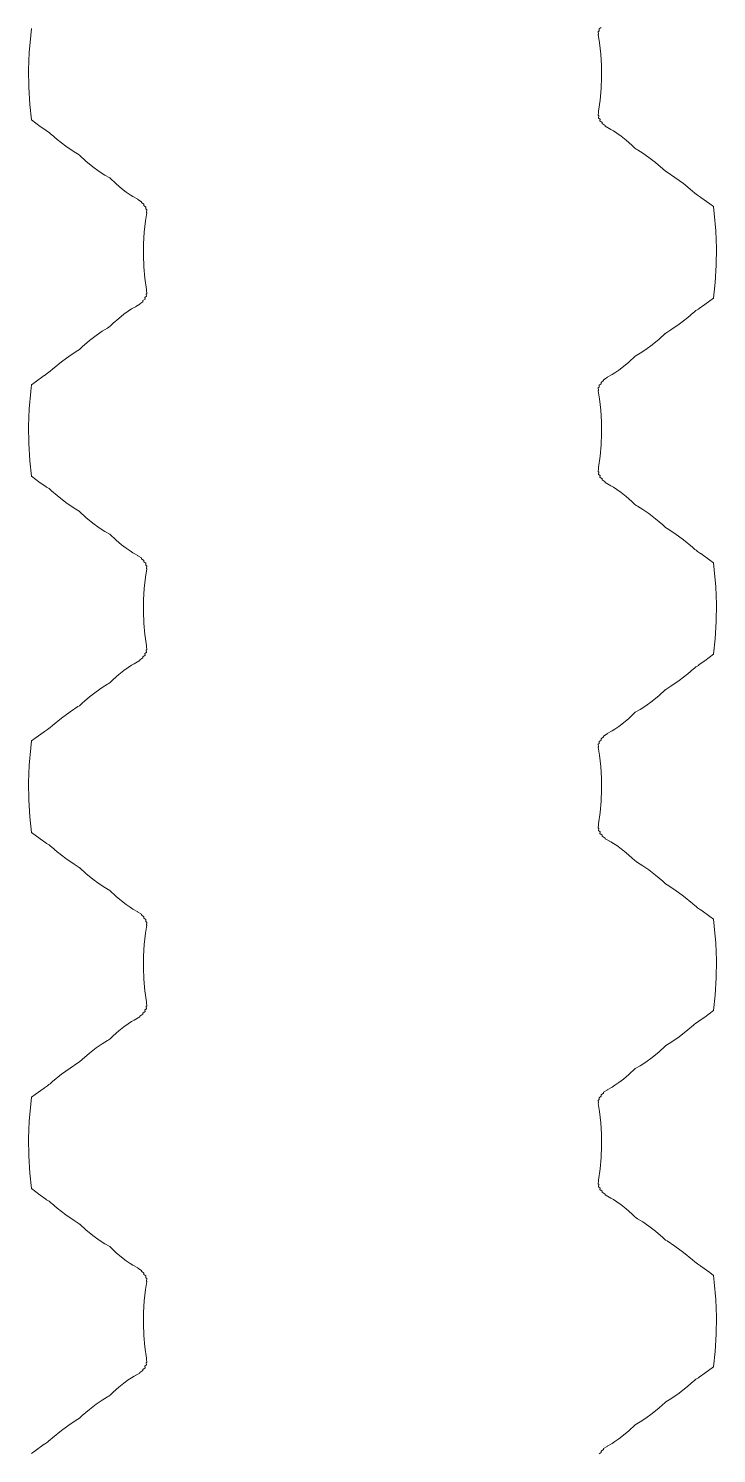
# Model space of a CAD drawing. Header units: millimetres. Extents: x -1 to 1, y -50 to 52.
# Drawn here: x -0.965 to 0.965, y -15.872 to -11.872 of the extents above; entities that cross this region are included whole.
import ezdxf

# ---------------------------------------------------------------- set-up
doc = ezdxf.new("R2010")
doc.units = ezdxf.units.MM
doc.layers.add('rack1', color=7, linetype='CONTINUOUS', lineweight=0)
doc.layers.add('rack2', color=7, linetype='CONTINUOUS', lineweight=0)

msp = doc.modelspace()

# ---------------------------------------------------------------- linework, layer by layer
at = {"layer": 'rack1'}
for p, q in [((-0.959, -11.8912), (-0.9563, -11.8718)), ((-0.9633, -11.9394), (-0.959, -11.8912)), ((-0.9651, -11.988), (-0.9633, -11.9394)), ((-0.9645, -12.0366), (-0.9651, -11.988)), ((-0.9614, -12.0851), (-0.9645, -12.0366)), ((-0.9565, -12.1284), (-0.9614, -12.0851)), ((-0.9321, -12.1467), (-0.9565, -12.1284)), ((-0.9161, -12.1575), (-0.9321, -12.1467)), ((-0.9142, -12.1595), (-0.9161, -12.1575)), ((-0.9075, -12.1635), (-0.9142, -12.1595)), ((-0.9028, -12.168), (-0.9075, -12.1635)), ((-0.9007, -12.1692), (-0.9028, -12.168)), ((-0.8846, -12.183), (-0.9007, -12.1692)), ((-0.8601, -12.2021), (-0.8846, -12.183)), ((-0.8372, -12.218), (-0.8601, -12.2021)), ((-0.8233, -12.2268), (-0.8372, -12.218)), ((-0.8222, -12.2279), (-0.8233, -12.2268)), ((-0.8214, -12.2283), (-0.8222, -12.2279)), ((-0.804, -12.244), (-0.8214, -12.2283)), ((-0.7843, -12.2599), (-0.804, -12.244)), ((-0.7664, -12.273), (-0.7843, -12.2599)), ((-0.7507, -12.2833), (-0.7664, -12.273)), ((-0.7373, -12.2912), (-0.7507, -12.2833)), ((-0.7192, -12.3082), (-0.7373, -12.2912)), ((-0.7042, -12.3208), (-0.7192, -12.3082)), ((-0.6912, -12.3308), (-0.7042, -12.3208)), ((-0.6803, -12.3383), (-0.6912, -12.3308)), ((-0.672, -12.3434), (-0.6803, -12.3383)), ((-0.6584, -12.3509), (-0.672, -12.3434)), ((-0.6583, -12.3519), (-0.6584, -12.3509)), ((-0.6485, -12.3579), (-0.6583, -12.3519)), ((-0.6485, -12.3602), (-0.6485, -12.3579)), ((-0.6411, -12.3653), (-0.6485, -12.3602)), ((-0.6411, -12.3691), (-0.6411, -12.3653)), ((-0.636, -12.373), (-0.6411, -12.3691)), ((-0.6368, -12.4117), (-0.6331, -12.3889)), ((-0.6363, -12.3784), (-0.636, -12.373)), ((-0.6333, -12.3809), (-0.6363, -12.3784)), ((-0.6341, -12.3879), (-0.6333, -12.3809)), ((-0.6331, -12.3889), (-0.6341, -12.3879)), ((-0.6404, -12.4435), (-0.6368, -12.4117)), ((-0.6429, -12.5083), (-0.6425, -12.4758)), ((-0.6425, -12.4758), (-0.6404, -12.4435)), ((-0.6416, -12.5407), (-0.6429, -12.5083)), ((-0.6388, -12.5727), (-0.6416, -12.5407)), ((-0.6344, -12.6041), (-0.6388, -12.5727)), ((-0.6531, -12.6443), (-0.6445, -12.6387)), ((-0.6445, -12.6357), (-0.6382, -12.6312)), ((-0.6445, -12.6387), (-0.6445, -12.6357)), ((-0.6384, -12.6266), (-0.6344, -12.6233)), ((-0.6382, -12.6312), (-0.6384, -12.6266)), ((-0.6349, -12.6171), (-0.6329, -12.6153)), ((-0.6344, -12.6233), (-0.6349, -12.6171)), ((-0.6338, -12.6074), (-0.6344, -12.6041)), ((-0.634, -12.6075), (-0.6338, -12.6074)), ((-0.6329, -12.6153), (-0.634, -12.6075)), ((-0.7115, -12.6854), (-0.6975, -12.6741)), ((-0.6975, -12.6741), (-0.6854, -12.6654)), ((-0.6854, -12.6654), (-0.6758, -12.6591)), ((-0.6758, -12.6591), (-0.6688, -12.6551)), ((-0.6688, -12.6551), (-0.6642, -12.6527)), ((-0.6642, -12.6527), (-0.6641, -12.6523)), ((-0.6641, -12.6523), (-0.6532, -12.646)), ((-0.6532, -12.646), (-0.6531, -12.6443)), ((-0.7583, -12.7218), (-0.7437, -12.7127)), ((-0.7437, -12.7127), (-0.7396, -12.7105)), ((-0.7396, -12.7105), (-0.7386, -12.7095)), ((-0.7386, -12.7095), (-0.7356, -12.7077)), ((-0.7356, -12.7077), (-0.7272, -12.6994)), ((-0.7272, -12.6994), (-0.7115, -12.6854)), ((-0.8144, -12.7654), (-0.794, -12.748)), ((-0.794, -12.748), (-0.7751, -12.7335)), ((-0.7751, -12.7335), (-0.7583, -12.7218)), ((-0.8721, -12.8073), (-0.8484, -12.7898)), ((-0.8484, -12.7898), (-0.8266, -12.7753)), ((-0.8266, -12.7753), (-0.8221, -12.7727)), ((-0.8221, -12.7727), (-0.8144, -12.7654)), ((-0.9205, -12.8454), (-0.9116, -12.8397)), ((-0.9116, -12.8397), (-0.9083, -12.8364)), ((-0.9083, -12.8364), (-0.9039, -12.8339)), ((-0.9039, -12.8339), (-0.8974, -12.828)), ((-0.8974, -12.828), (-0.8721, -12.8073)), ((-0.959, -12.8912), (-0.9563, -12.8718)), ((-0.9563, -12.8718), (-0.9466, -12.8642)), ((-0.9466, -12.8642), (-0.921, -12.8459)), ((-0.921, -12.8459), (-0.9205, -12.8454)), ((-0.9633, -12.9394), (-0.959, -12.8912)), ((-0.9651, -12.988), (-0.9633, -12.9394)), ((-0.9645, -13.0366), (-0.9651, -12.988)), ((-0.9614, -13.0851), (-0.9645, -13.0366)), ((-0.9565, -13.1284), (-0.9614, -13.0851)), ((-0.9321, -13.1467), (-0.9565, -13.1284)), ((-0.9161, -13.1575), (-0.9321, -13.1467)), ((-0.9142, -13.1595), (-0.9161, -13.1575)), ((-0.9075, -13.1635), (-0.9142, -13.1595)), ((-0.9028, -13.168), (-0.9075, -13.1635)), ((-0.9007, -13.1692), (-0.9028, -13.168)), ((-0.8846, -13.183), (-0.9007, -13.1692)), ((-0.8601, -13.2021), (-0.8846, -13.183)), ((-0.8372, -13.218), (-0.8601, -13.2021)), ((-0.8233, -13.2268), (-0.8372, -13.218)), ((-0.8222, -13.2279), (-0.8233, -13.2268)), ((-0.8214, -13.2283), (-0.8222, -13.2279)), ((-0.804, -13.244), (-0.8214, -13.2283)), ((-0.7843, -13.2599), (-0.804, -13.244)), ((-0.7664, -13.273), (-0.7843, -13.2599)), ((-0.7507, -13.2833), (-0.7664, -13.273)), ((-0.7373, -13.2912), (-0.7507, -13.2833)), ((-0.7192, -13.3082), (-0.7373, -13.2912)), ((-0.7042, -13.3208), (-0.7192, -13.3082)), ((-0.6912, -13.3308), (-0.7042, -13.3208)), ((-0.6803, -13.3383), (-0.6912, -13.3308)), ((-0.672, -13.3434), (-0.6803, -13.3383)), ((-0.6584, -13.3509), (-0.672, -13.3434)), ((-0.6583, -13.3519), (-0.6584, -13.3509)), ((-0.6485, -13.3579), (-0.6583, -13.3519)), ((-0.6485, -13.3602), (-0.6485, -13.3579)), ((-0.6411, -13.3653), (-0.6485, -13.3602)), ((-0.6411, -13.3691), (-0.6411, -13.3653)), ((-0.636, -13.373), (-0.6411, -13.3691)), ((-0.6368, -13.4117), (-0.6331, -13.3889)), ((-0.6363, -13.3784), (-0.636, -13.373)), ((-0.6333, -13.3809), (-0.6363, -13.3784)), ((-0.6341, -13.3879), (-0.6333, -13.3809)), ((-0.6331, -13.3889), (-0.6341, -13.3879)), ((-0.6404, -13.4435), (-0.6368, -13.4117)), ((-0.6429, -13.5083), (-0.6425, -13.4758)), ((-0.6425, -13.4758), (-0.6404, -13.4435)), ((-0.6416, -13.5407), (-0.6429, -13.5083)), ((-0.6388, -13.5727), (-0.6416, -13.5407)), ((-0.6344, -13.6041), (-0.6388, -13.5727)), ((-0.6531, -13.6443), (-0.6445, -13.6387)), ((-0.6445, -13.6357), (-0.6382, -13.6312)), ((-0.6445, -13.6387), (-0.6445, -13.6357)), ((-0.6384, -13.6266), (-0.6344, -13.6233)), ((-0.6382, -13.6312), (-0.6384, -13.6266)), ((-0.6349, -13.6171), (-0.6329, -13.6153)), ((-0.6344, -13.6233), (-0.6349, -13.6171)), ((-0.6338, -13.6074), (-0.6344, -13.6041)), ((-0.634, -13.6075), (-0.6338, -13.6074)), ((-0.6329, -13.6153), (-0.634, -13.6075)), ((-0.7115, -13.6854), (-0.6975, -13.6741)), ((-0.6975, -13.6741), (-0.6854, -13.6654)), ((-0.6854, -13.6654), (-0.6758, -13.6591)), ((-0.6758, -13.6591), (-0.6688, -13.6551)), ((-0.6688, -13.6551), (-0.6642, -13.6527)), ((-0.6642, -13.6527), (-0.6641, -13.6523)), ((-0.6641, -13.6523), (-0.6532, -13.646)), ((-0.6532, -13.646), (-0.6531, -13.6443)), ((-0.7583, -13.7218), (-0.7437, -13.7127)), ((-0.7437, -13.7127), (-0.7396, -13.7105)), ((-0.7396, -13.7105), (-0.7386, -13.7095)), ((-0.7386, -13.7095), (-0.7356, -13.7077)), ((-0.7356, -13.7077), (-0.7272, -13.6994)), ((-0.7272, -13.6994), (-0.7115, -13.6854)), ((-0.8144, -13.7654), (-0.794, -13.748)), ((-0.794, -13.748), (-0.7751, -13.7335)), ((-0.7751, -13.7335), (-0.7583, -13.7218)), ((-0.8721, -13.8073), (-0.8484, -13.7898)), ((-0.8484, -13.7898), (-0.8266, -13.7753)), ((-0.8266, -13.7753), (-0.8221, -13.7727)), ((-0.8221, -13.7727), (-0.8144, -13.7654)), ((-0.9205, -13.8454), (-0.9116, -13.8397)), ((-0.9116, -13.8397), (-0.9083, -13.8364)), ((-0.9083, -13.8364), (-0.9039, -13.8339)), ((-0.9039, -13.8339), (-0.8974, -13.828)), ((-0.8974, -13.828), (-0.8721, -13.8073)), ((-0.959, -13.8912), (-0.9563, -13.8718)), ((-0.9563, -13.8718), (-0.9466, -13.8642)), ((-0.9466, -13.8642), (-0.921, -13.8459)), ((-0.921, -13.8459), (-0.9205, -13.8454)), ((-0.9633, -13.9394), (-0.959, -13.8912)), ((-0.9651, -13.988), (-0.9633, -13.9394)), ((-0.9645, -14.0366), (-0.9651, -13.988)), ((-0.9614, -14.0851), (-0.9645, -14.0366)), ((-0.9565, -14.1284), (-0.9614, -14.0851)), ((-0.9321, -14.1467), (-0.9565, -14.1284)), ((-0.9161, -14.1575), (-0.9321, -14.1467)), ((-0.9142, -14.1595), (-0.9161, -14.1575)), ((-0.9075, -14.1635), (-0.9142, -14.1595)), ((-0.9028, -14.168), (-0.9075, -14.1635)), ((-0.9007, -14.1692), (-0.9028, -14.168)), ((-0.8846, -14.183), (-0.9007, -14.1692)), ((-0.8601, -14.2021), (-0.8846, -14.183)), ((-0.8372, -14.218), (-0.8601, -14.2021)), ((-0.8233, -14.2268), (-0.8372, -14.218)), ((-0.8222, -14.2279), (-0.8233, -14.2268)), ((-0.8214, -14.2283), (-0.8222, -14.2279)), ((-0.804, -14.244), (-0.8214, -14.2283)), ((-0.7843, -14.2599), (-0.804, -14.244)), ((-0.7664, -14.273), (-0.7843, -14.2599)), ((-0.7507, -14.2833), (-0.7664, -14.273)), ((-0.7373, -14.2912), (-0.7507, -14.2833)), ((-0.7192, -14.3082), (-0.7373, -14.2912)), ((-0.7042, -14.3208), (-0.7192, -14.3082)), ((-0.6912, -14.3308), (-0.7042, -14.3208)), ((-0.6803, -14.3383), (-0.6912, -14.3308)), ((-0.672, -14.3434), (-0.6803, -14.3383)), ((-0.6584, -14.3509), (-0.672, -14.3434)), ((-0.6583, -14.3519), (-0.6584, -14.3509)), ((-0.6485, -14.3579), (-0.6583, -14.3519)), ((-0.6485, -14.3602), (-0.6485, -14.3579)), ((-0.6411, -14.3653), (-0.6485, -14.3602)), ((-0.6411, -14.3691), (-0.6411, -14.3653)), ((-0.636, -14.373), (-0.6411, -14.3691)), ((-0.6368, -14.4117), (-0.6331, -14.3889)), ((-0.6363, -14.3784), (-0.636, -14.373)), ((-0.6333, -14.3809), (-0.6363, -14.3784)), ((-0.6341, -14.3879), (-0.6333, -14.3809)), ((-0.6331, -14.3889), (-0.6341, -14.3879)), ((-0.6404, -14.4435), (-0.6368, -14.4117)), ((-0.6429, -14.5083), (-0.6425, -14.4758)), ((-0.6425, -14.4758), (-0.6404, -14.4435)), ((-0.6416, -14.5407), (-0.6429, -14.5083)), ((-0.6388, -14.5727), (-0.6416, -14.5407)), ((-0.6344, -14.6041), (-0.6388, -14.5727)), ((-0.6531, -14.6443), (-0.6445, -14.6387)), ((-0.6445, -14.6357), (-0.6382, -14.6312)), ((-0.6445, -14.6387), (-0.6445, -14.6357)), ((-0.6384, -14.6266), (-0.6344, -14.6233)), ((-0.6382, -14.6312), (-0.6384, -14.6266)), ((-0.6349, -14.6171), (-0.6329, -14.6153)), ((-0.6344, -14.6233), (-0.6349, -14.6171)), ((-0.6338, -14.6074), (-0.6344, -14.6041)), ((-0.634, -14.6075), (-0.6338, -14.6074)), ((-0.6329, -14.6153), (-0.634, -14.6075)), ((-0.7115, -14.6854), (-0.6975, -14.6741)), ((-0.6975, -14.6741), (-0.6854, -14.6654)), ((-0.6854, -14.6654), (-0.6758, -14.6591)), ((-0.6758, -14.6591), (-0.6688, -14.6551)), ((-0.6688, -14.6551), (-0.6642, -14.6527)), ((-0.6642, -14.6527), (-0.6641, -14.6523)), ((-0.6641, -14.6523), (-0.6532, -14.646)), ((-0.6532, -14.646), (-0.6531, -14.6443)), ((-0.7583, -14.7218), (-0.7437, -14.7127)), ((-0.7437, -14.7127), (-0.7396, -14.7105)), ((-0.7396, -14.7105), (-0.7386, -14.7095)), ((-0.7386, -14.7095), (-0.7356, -14.7077)), ((-0.7356, -14.7077), (-0.7272, -14.6994)), ((-0.7272, -14.6994), (-0.7115, -14.6854)), ((-0.8144, -14.7654), (-0.794, -14.748)), ((-0.794, -14.748), (-0.7751, -14.7335)), ((-0.7751, -14.7335), (-0.7583, -14.7218)), ((-0.8721, -14.8073), (-0.8484, -14.7898)), ((-0.8484, -14.7898), (-0.8266, -14.7753)), ((-0.8266, -14.7753), (-0.8221, -14.7727)), ((-0.8221, -14.7727), (-0.8144, -14.7654)), ((-0.9205, -14.8454), (-0.9116, -14.8397)), ((-0.9116, -14.8397), (-0.9083, -14.8364)), ((-0.9083, -14.8364), (-0.9039, -14.8339)), ((-0.9039, -14.8339), (-0.8974, -14.828)), ((-0.8974, -14.828), (-0.8721, -14.8073)), ((-0.959, -14.8912), (-0.9563, -14.8718)), ((-0.9563, -14.8718), (-0.9466, -14.8642)), ((-0.9466, -14.8642), (-0.921, -14.8459)), ((-0.921, -14.8459), (-0.9205, -14.8454)), ((-0.9633, -14.9394), (-0.959, -14.8912)), ((-0.9651, -14.988), (-0.9633, -14.9394)), ((-0.9645, -15.0366), (-0.9651, -14.988)), ((-0.9614, -15.0851), (-0.9645, -15.0366)), ((-0.9565, -15.1284), (-0.9614, -15.0851)), ((-0.9321, -15.1467), (-0.9565, -15.1284)), ((-0.9161, -15.1575), (-0.9321, -15.1467)), ((-0.9142, -15.1595), (-0.9161, -15.1575)), ((-0.9075, -15.1635), (-0.9142, -15.1595)), ((-0.9028, -15.168), (-0.9075, -15.1635)), ((-0.9007, -15.1692), (-0.9028, -15.168)), ((-0.8846, -15.183), (-0.9007, -15.1692)), ((-0.8601, -15.2021), (-0.8846, -15.183)), ((-0.8372, -15.218), (-0.8601, -15.2021)), ((-0.8233, -15.2268), (-0.8372, -15.218)), ((-0.8222, -15.2279), (-0.8233, -15.2268)), ((-0.8214, -15.2283), (-0.8222, -15.2279)), ((-0.804, -15.244), (-0.8214, -15.2283)), ((-0.7843, -15.2599), (-0.804, -15.244)), ((-0.7664, -15.273), (-0.7843, -15.2599)), ((-0.7507, -15.2833), (-0.7664, -15.273)), ((-0.7373, -15.2912), (-0.7507, -15.2833)), ((-0.7192, -15.3082), (-0.7373, -15.2912)), ((-0.7042, -15.3208), (-0.7192, -15.3082)), ((-0.6912, -15.3308), (-0.7042, -15.3208)), ((-0.6803, -15.3383), (-0.6912, -15.3308)), ((-0.672, -15.3434), (-0.6803, -15.3383)), ((-0.6584, -15.3509), (-0.672, -15.3434)), ((-0.6583, -15.3519), (-0.6584, -15.3509)), ((-0.6485, -15.3579), (-0.6583, -15.3519)), ((-0.6485, -15.3602), (-0.6485, -15.3579)), ((-0.6411, -15.3653), (-0.6485, -15.3602)), ((-0.6411, -15.3691), (-0.6411, -15.3653)), ((-0.636, -15.373), (-0.6411, -15.3691)), ((-0.6368, -15.4117), (-0.6331, -15.3889)), ((-0.6363, -15.3784), (-0.636, -15.373)), ((-0.6333, -15.3809), (-0.6363, -15.3784)), ((-0.6341, -15.3879), (-0.6333, -15.3809)), ((-0.6331, -15.3889), (-0.6341, -15.3879)), ((-0.6404, -15.4435), (-0.6368, -15.4117)), ((-0.6429, -15.5083), (-0.6425, -15.4758)), ((-0.6425, -15.4758), (-0.6404, -15.4435)), ((-0.6416, -15.5407), (-0.6429, -15.5083)), ((-0.6388, -15.5727), (-0.6416, -15.5407)), ((-0.6344, -15.6041), (-0.6388, -15.5727)), ((-0.6531, -15.6443), (-0.6445, -15.6387)), ((-0.6445, -15.6357), (-0.6382, -15.6312)), ((-0.6445, -15.6387), (-0.6445, -15.6357)), ((-0.6384, -15.6266), (-0.6344, -15.6233)), ((-0.6382, -15.6312), (-0.6384, -15.6266)), ((-0.6349, -15.6171), (-0.6329, -15.6153)), ((-0.6344, -15.6233), (-0.6349, -15.6171)), ((-0.6338, -15.6074), (-0.6344, -15.6041)), ((-0.634, -15.6075), (-0.6338, -15.6074)), ((-0.6329, -15.6153), (-0.634, -15.6075)), ((-0.7115, -15.6854), (-0.6975, -15.6741)), ((-0.6975, -15.6741), (-0.6854, -15.6654)), ((-0.6854, -15.6654), (-0.6758, -15.6591)), ((-0.6758, -15.6591), (-0.6688, -15.6551)), ((-0.6688, -15.6551), (-0.6642, -15.6527)), ((-0.6642, -15.6527), (-0.6641, -15.6523)), ((-0.6641, -15.6523), (-0.6532, -15.646)), ((-0.6532, -15.646), (-0.6531, -15.6443)), ((-0.7583, -15.7218), (-0.7437, -15.7127)), ((-0.7437, -15.7127), (-0.7396, -15.7105)), ((-0.7396, -15.7105), (-0.7386, -15.7095)), ((-0.7386, -15.7095), (-0.7356, -15.7077)), ((-0.7356, -15.7077), (-0.7272, -15.6994)), ((-0.7272, -15.6994), (-0.7115, -15.6854)), ((-0.8144, -15.7654), (-0.794, -15.748)), ((-0.794, -15.748), (-0.7751, -15.7335)), ((-0.7751, -15.7335), (-0.7583, -15.7218)), ((-0.8721, -15.8073), (-0.8484, -15.7898)), ((-0.8484, -15.7898), (-0.8266, -15.7753)), ((-0.8266, -15.7753), (-0.8221, -15.7727)), ((-0.8221, -15.7727), (-0.8144, -15.7654)), ((-0.9205, -15.8454), (-0.9116, -15.8397)), ((-0.9116, -15.8397), (-0.9083, -15.8364)), ((-0.9083, -15.8364), (-0.9039, -15.8339)), ((-0.9039, -15.8339), (-0.8974, -15.828)), ((-0.8974, -15.828), (-0.8721, -15.8073)), ((-0.9563, -15.8718), (-0.9466, -15.8642)), ((-0.9466, -15.8642), (-0.921, -15.8459)), ((-0.921, -15.8459), (-0.9205, -15.8454))]:
    msp.add_line(p, q, dxfattribs=at)
at = {"layer": 'rack2'}
for p, q in [((0.6333, -11.8809), (0.6363, -11.8784)), ((0.636, -11.873), (0.6411, -11.8691)), ((0.6363, -11.8784), (0.636, -11.873)), ((0.6331, -11.8889), (0.6341, -11.8879)), ((0.6368, -11.9117), (0.6331, -11.8889)), ((0.6341, -11.8879), (0.6333, -11.8809)), ((0.6404, -11.9435), (0.6368, -11.9117)), ((0.6425, -11.9758), (0.6404, -11.9435)), ((0.6429, -12.0083), (0.6425, -11.9758)), ((0.6416, -12.0407), (0.6429, -12.0083)), ((0.6344, -12.1041), (0.6388, -12.0727)), ((0.6388, -12.0727), (0.6416, -12.0407)), ((0.6329, -12.1153), (0.634, -12.1075)), ((0.6349, -12.1171), (0.6329, -12.1153)), ((0.6338, -12.1074), (0.6344, -12.1041)), ((0.634, -12.1075), (0.6338, -12.1074)), ((0.6344, -12.1233), (0.6349, -12.1171)), ((0.6384, -12.1266), (0.6344, -12.1233)), ((0.6382, -12.1312), (0.6384, -12.1266)), ((0.6445, -12.1357), (0.6382, -12.1312)), ((0.6445, -12.1387), (0.6445, -12.1357)), ((0.6531, -12.1443), (0.6445, -12.1387)), ((0.6532, -12.146), (0.6531, -12.1443)), ((0.6641, -12.1523), (0.6532, -12.146)), ((0.6642, -12.1527), (0.6641, -12.1523)), ((0.6688, -12.1551), (0.6642, -12.1527)), ((0.6758, -12.1591), (0.6688, -12.1551)), ((0.6854, -12.1654), (0.6758, -12.1591)), ((0.6975, -12.1741), (0.6854, -12.1654)), ((0.7115, -12.1854), (0.6975, -12.1741)), ((0.7272, -12.1994), (0.7115, -12.1854)), ((0.7356, -12.2077), (0.7272, -12.1994)), ((0.7386, -12.2095), (0.7356, -12.2077)), ((0.7396, -12.2105), (0.7386, -12.2095)), ((0.7437, -12.2127), (0.7396, -12.2105)), ((0.7583, -12.2218), (0.7437, -12.2127)), ((0.7751, -12.2335), (0.7583, -12.2218)), ((0.794, -12.248), (0.7751, -12.2335)), ((0.8144, -12.2654), (0.794, -12.248)), ((0.8221, -12.2727), (0.8144, -12.2654)), ((0.8266, -12.2753), (0.8221, -12.2727)), ((0.8484, -12.2898), (0.8266, -12.2753)), ((0.8721, -12.3073), (0.8484, -12.2898)), ((0.8974, -12.328), (0.8721, -12.3073)), ((0.9039, -12.3339), (0.8974, -12.328)), ((0.9083, -12.3364), (0.9039, -12.3339)), ((0.9116, -12.3397), (0.9083, -12.3364)), ((0.9205, -12.3454), (0.9116, -12.3397)), ((0.921, -12.3459), (0.9205, -12.3454)), ((0.9466, -12.3642), (0.921, -12.3459)), ((0.9563, -12.3718), (0.9466, -12.3642)), ((0.959, -12.3912), (0.9563, -12.3718)), ((0.9633, -12.4394), (0.959, -12.3912)), ((0.9651, -12.488), (0.9633, -12.4394)), ((0.9645, -12.5366), (0.9651, -12.488)), ((0.9614, -12.5851), (0.9645, -12.5366)), ((0.9565, -12.6284), (0.9614, -12.5851)), ((0.9321, -12.6467), (0.9565, -12.6284)), ((0.8846, -12.683), (0.9007, -12.6692)), ((0.9007, -12.6692), (0.9028, -12.668)), ((0.9028, -12.668), (0.9075, -12.6635)), ((0.9075, -12.6635), (0.9142, -12.6595)), ((0.9142, -12.6595), (0.9161, -12.6575)), ((0.9161, -12.6575), (0.9321, -12.6467)), ((0.8233, -12.7268), (0.8372, -12.718)), ((0.8372, -12.718), (0.8601, -12.7021)), ((0.8601, -12.7021), (0.8846, -12.683)), ((0.7664, -12.773), (0.7843, -12.7599)), ((0.7843, -12.7599), (0.804, -12.744)), ((0.804, -12.744), (0.8214, -12.7283)), ((0.8214, -12.7283), (0.8222, -12.7279)), ((0.8222, -12.7279), (0.8233, -12.7268)), ((0.7192, -12.8082), (0.7373, -12.7912)), ((0.7373, -12.7912), (0.7507, -12.7833)), ((0.7507, -12.7833), (0.7664, -12.773)), ((0.672, -12.8434), (0.6803, -12.8383)), ((0.6803, -12.8383), (0.6912, -12.8308)), ((0.6912, -12.8308), (0.7042, -12.8208)), ((0.7042, -12.8208), (0.7192, -12.8082)), ((0.6333, -12.8809), (0.6363, -12.8784)), ((0.636, -12.873), (0.6411, -12.8691)), ((0.6363, -12.8784), (0.636, -12.873)), ((0.6411, -12.8653), (0.6485, -12.8602)), ((0.6411, -12.8691), (0.6411, -12.8653)), ((0.6485, -12.8579), (0.6583, -12.8519)), ((0.6485, -12.8602), (0.6485, -12.8579)), ((0.6583, -12.8519), (0.6584, -12.8509)), ((0.6584, -12.8509), (0.672, -12.8434)), ((0.6331, -12.8889), (0.6341, -12.8879)), ((0.6368, -12.9117), (0.6331, -12.8889)), ((0.6341, -12.8879), (0.6333, -12.8809)), ((0.6404, -12.9435), (0.6368, -12.9117)), ((0.6425, -12.9758), (0.6404, -12.9435)), ((0.6429, -13.0083), (0.6425, -12.9758)), ((0.6416, -13.0407), (0.6429, -13.0083)), ((0.6344, -13.1041), (0.6388, -13.0727)), ((0.6388, -13.0727), (0.6416, -13.0407)), ((0.6329, -13.1153), (0.634, -13.1075)), ((0.6349, -13.1171), (0.6329, -13.1153)), ((0.6338, -13.1074), (0.6344, -13.1041)), ((0.634, -13.1075), (0.6338, -13.1074)), ((0.6344, -13.1233), (0.6349, -13.1171)), ((0.6384, -13.1266), (0.6344, -13.1233)), ((0.6382, -13.1312), (0.6384, -13.1266)), ((0.6445, -13.1357), (0.6382, -13.1312)), ((0.6445, -13.1387), (0.6445, -13.1357)), ((0.6531, -13.1443), (0.6445, -13.1387)), ((0.6532, -13.146), (0.6531, -13.1443)), ((0.6641, -13.1523), (0.6532, -13.146)), ((0.6642, -13.1527), (0.6641, -13.1523)), ((0.6688, -13.1551), (0.6642, -13.1527)), ((0.6758, -13.1591), (0.6688, -13.1551)), ((0.6854, -13.1654), (0.6758, -13.1591)), ((0.6975, -13.1741), (0.6854, -13.1654)), ((0.7115, -13.1854), (0.6975, -13.1741)), ((0.7272, -13.1994), (0.7115, -13.1854)), ((0.7356, -13.2077), (0.7272, -13.1994)), ((0.7386, -13.2095), (0.7356, -13.2077)), ((0.7396, -13.2105), (0.7386, -13.2095)), ((0.7437, -13.2127), (0.7396, -13.2105)), ((0.7583, -13.2218), (0.7437, -13.2127)), ((0.7751, -13.2335), (0.7583, -13.2218)), ((0.794, -13.248), (0.7751, -13.2335)), ((0.8144, -13.2654), (0.794, -13.248)), ((0.8221, -13.2727), (0.8144, -13.2654)), ((0.8266, -13.2753), (0.8221, -13.2727)), ((0.8484, -13.2898), (0.8266, -13.2753)), ((0.8721, -13.3073), (0.8484, -13.2898)), ((0.8974, -13.328), (0.8721, -13.3073)), ((0.9039, -13.3339), (0.8974, -13.328)), ((0.9083, -13.3364), (0.9039, -13.3339)), ((0.9116, -13.3397), (0.9083, -13.3364)), ((0.9205, -13.3454), (0.9116, -13.3397)), ((0.921, -13.3459), (0.9205, -13.3454)), ((0.9466, -13.3642), (0.921, -13.3459)), ((0.9563, -13.3718), (0.9466, -13.3642)), ((0.959, -13.3912), (0.9563, -13.3718)), ((0.9633, -13.4394), (0.959, -13.3912)), ((0.9651, -13.488), (0.9633, -13.4394)), ((0.9645, -13.5366), (0.9651, -13.488)), ((0.9614, -13.5851), (0.9645, -13.5366)), ((0.9565, -13.6284), (0.9614, -13.5851)), ((0.9321, -13.6467), (0.9565, -13.6284)), ((0.8846, -13.683), (0.9007, -13.6692)), ((0.9007, -13.6692), (0.9028, -13.668)), ((0.9028, -13.668), (0.9075, -13.6635)), ((0.9075, -13.6635), (0.9142, -13.6595)), ((0.9142, -13.6595), (0.9161, -13.6575)), ((0.9161, -13.6575), (0.9321, -13.6467)), ((0.8233, -13.7268), (0.8372, -13.718)), ((0.8372, -13.718), (0.8601, -13.7021)), ((0.8601, -13.7021), (0.8846, -13.683)), ((0.7664, -13.773), (0.7843, -13.7599)), ((0.7843, -13.7599), (0.804, -13.744)), ((0.804, -13.744), (0.8214, -13.7283)), ((0.8214, -13.7283), (0.8222, -13.7279)), ((0.8222, -13.7279), (0.8233, -13.7268)), ((0.7192, -13.8082), (0.7373, -13.7912)), ((0.7373, -13.7912), (0.7507, -13.7833)), ((0.7507, -13.7833), (0.7664, -13.773)), ((0.672, -13.8434), (0.6803, -13.8383)), ((0.6803, -13.8383), (0.6912, -13.8308)), ((0.6912, -13.8308), (0.7042, -13.8208)), ((0.7042, -13.8208), (0.7192, -13.8082)), ((0.6333, -13.8809), (0.6363, -13.8784)), ((0.636, -13.873), (0.6411, -13.8691)), ((0.6363, -13.8784), (0.636, -13.873)), ((0.6411, -13.8653), (0.6485, -13.8602)), ((0.6411, -13.8691), (0.6411, -13.8653)), ((0.6485, -13.8579), (0.6583, -13.8519)), ((0.6485, -13.8602), (0.6485, -13.8579)), ((0.6583, -13.8519), (0.6584, -13.8509)), ((0.6584, -13.8509), (0.672, -13.8434)), ((0.6331, -13.8889), (0.6341, -13.8879)), ((0.6368, -13.9117), (0.6331, -13.8889)), ((0.6341, -13.8879), (0.6333, -13.8809)), ((0.6404, -13.9435), (0.6368, -13.9117)), ((0.6425, -13.9758), (0.6404, -13.9435)), ((0.6429, -14.0083), (0.6425, -13.9758)), ((0.6416, -14.0407), (0.6429, -14.0083)), ((0.6344, -14.1041), (0.6388, -14.0727)), ((0.6388, -14.0727), (0.6416, -14.0407)), ((0.6329, -14.1153), (0.634, -14.1075)), ((0.6349, -14.1171), (0.6329, -14.1153)), ((0.6338, -14.1074), (0.6344, -14.1041)), ((0.634, -14.1075), (0.6338, -14.1074)), ((0.6344, -14.1233), (0.6349, -14.1171)), ((0.6384, -14.1266), (0.6344, -14.1233)), ((0.6382, -14.1312), (0.6384, -14.1266)), ((0.6445, -14.1357), (0.6382, -14.1312)), ((0.6445, -14.1387), (0.6445, -14.1357)), ((0.6531, -14.1443), (0.6445, -14.1387)), ((0.6532, -14.146), (0.6531, -14.1443)), ((0.6641, -14.1523), (0.6532, -14.146)), ((0.6642, -14.1527), (0.6641, -14.1523)), ((0.6688, -14.1551), (0.6642, -14.1527)), ((0.6758, -14.1591), (0.6688, -14.1551)), ((0.6854, -14.1654), (0.6758, -14.1591)), ((0.6975, -14.1741), (0.6854, -14.1654)), ((0.7115, -14.1854), (0.6975, -14.1741)), ((0.7272, -14.1994), (0.7115, -14.1854)), ((0.7356, -14.2077), (0.7272, -14.1994)), ((0.7386, -14.2095), (0.7356, -14.2077)), ((0.7396, -14.2105), (0.7386, -14.2095)), ((0.7437, -14.2127), (0.7396, -14.2105)), ((0.7583, -14.2218), (0.7437, -14.2127)), ((0.7751, -14.2335), (0.7583, -14.2218)), ((0.794, -14.248), (0.7751, -14.2335)), ((0.8144, -14.2654), (0.794, -14.248)), ((0.8221, -14.2727), (0.8144, -14.2654)), ((0.8266, -14.2753), (0.8221, -14.2727)), ((0.8484, -14.2898), (0.8266, -14.2753)), ((0.8721, -14.3073), (0.8484, -14.2898)), ((0.8974, -14.328), (0.8721, -14.3073)), ((0.9039, -14.3339), (0.8974, -14.328)), ((0.9083, -14.3364), (0.9039, -14.3339)), ((0.9116, -14.3397), (0.9083, -14.3364)), ((0.9205, -14.3454), (0.9116, -14.3397)), ((0.921, -14.3459), (0.9205, -14.3454)), ((0.9466, -14.3642), (0.921, -14.3459)), ((0.9563, -14.3718), (0.9466, -14.3642)), ((0.959, -14.3912), (0.9563, -14.3718)), ((0.9633, -14.4394), (0.959, -14.3912)), ((0.9651, -14.488), (0.9633, -14.4394)), ((0.9645, -14.5366), (0.9651, -14.488)), ((0.9614, -14.5851), (0.9645, -14.5366)), ((0.9565, -14.6284), (0.9614, -14.5851)), ((0.9321, -14.6467), (0.9565, -14.6284)), ((0.8846, -14.683), (0.9007, -14.6692)), ((0.9007, -14.6692), (0.9028, -14.668)), ((0.9028, -14.668), (0.9075, -14.6635)), ((0.9075, -14.6635), (0.9142, -14.6595)), ((0.9142, -14.6595), (0.9161, -14.6575)), ((0.9161, -14.6575), (0.9321, -14.6467)), ((0.8233, -14.7268), (0.8372, -14.718)), ((0.8372, -14.718), (0.8601, -14.7021)), ((0.8601, -14.7021), (0.8846, -14.683)), ((0.7664, -14.773), (0.7843, -14.7599)), ((0.7843, -14.7599), (0.804, -14.744)), ((0.804, -14.744), (0.8214, -14.7283)), ((0.8214, -14.7283), (0.8222, -14.7279)), ((0.8222, -14.7279), (0.8233, -14.7268)), ((0.7192, -14.8082), (0.7373, -14.7912)), ((0.7373, -14.7912), (0.7507, -14.7833)), ((0.7507, -14.7833), (0.7664, -14.773)), ((0.672, -14.8434), (0.6803, -14.8383)), ((0.6803, -14.8383), (0.6912, -14.8308)), ((0.6912, -14.8308), (0.7042, -14.8208)), ((0.7042, -14.8208), (0.7192, -14.8082)), ((0.6333, -14.8809), (0.6363, -14.8784)), ((0.636, -14.873), (0.6411, -14.8691)), ((0.6363, -14.8784), (0.636, -14.873)), ((0.6411, -14.8653), (0.6485, -14.8602)), ((0.6411, -14.8691), (0.6411, -14.8653)), ((0.6485, -14.8579), (0.6583, -14.8519)), ((0.6485, -14.8602), (0.6485, -14.8579)), ((0.6583, -14.8519), (0.6584, -14.8509)), ((0.6584, -14.8509), (0.672, -14.8434)), ((0.6331, -14.8889), (0.6341, -14.8879)), ((0.6368, -14.9117), (0.6331, -14.8889)), ((0.6341, -14.8879), (0.6333, -14.8809)), ((0.6404, -14.9435), (0.6368, -14.9117)), ((0.6425, -14.9758), (0.6404, -14.9435)), ((0.6429, -15.0083), (0.6425, -14.9758)), ((0.6416, -15.0407), (0.6429, -15.0083)), ((0.6344, -15.1041), (0.6388, -15.0727)), ((0.6388, -15.0727), (0.6416, -15.0407)), ((0.6329, -15.1153), (0.634, -15.1075)), ((0.6349, -15.1171), (0.6329, -15.1153)), ((0.6338, -15.1074), (0.6344, -15.1041)), ((0.634, -15.1075), (0.6338, -15.1074)), ((0.6344, -15.1233), (0.6349, -15.1171)), ((0.6384, -15.1266), (0.6344, -15.1233)), ((0.6382, -15.1312), (0.6384, -15.1266)), ((0.6445, -15.1357), (0.6382, -15.1312)), ((0.6445, -15.1387), (0.6445, -15.1357)), ((0.6531, -15.1443), (0.6445, -15.1387)), ((0.6532, -15.146), (0.6531, -15.1443)), ((0.6641, -15.1523), (0.6532, -15.146)), ((0.6642, -15.1527), (0.6641, -15.1523)), ((0.6688, -15.1551), (0.6642, -15.1527)), ((0.6758, -15.1591), (0.6688, -15.1551)), ((0.6854, -15.1654), (0.6758, -15.1591)), ((0.6975, -15.1741), (0.6854, -15.1654)), ((0.7115, -15.1854), (0.6975, -15.1741)), ((0.7272, -15.1994), (0.7115, -15.1854)), ((0.7356, -15.2077), (0.7272, -15.1994)), ((0.7386, -15.2095), (0.7356, -15.2077)), ((0.7396, -15.2105), (0.7386, -15.2095)), ((0.7437, -15.2127), (0.7396, -15.2105)), ((0.7583, -15.2218), (0.7437, -15.2127)), ((0.7751, -15.2335), (0.7583, -15.2218)), ((0.794, -15.248), (0.7751, -15.2335)), ((0.8144, -15.2654), (0.794, -15.248)), ((0.8221, -15.2727), (0.8144, -15.2654)), ((0.8266, -15.2753), (0.8221, -15.2727)), ((0.8484, -15.2898), (0.8266, -15.2753)), ((0.8721, -15.3073), (0.8484, -15.2898)), ((0.8974, -15.328), (0.8721, -15.3073)), ((0.9039, -15.3339), (0.8974, -15.328)), ((0.9083, -15.3364), (0.9039, -15.3339)), ((0.9116, -15.3397), (0.9083, -15.3364)), ((0.9205, -15.3454), (0.9116, -15.3397)), ((0.921, -15.3459), (0.9205, -15.3454)), ((0.9466, -15.3642), (0.921, -15.3459)), ((0.9563, -15.3718), (0.9466, -15.3642)), ((0.959, -15.3912), (0.9563, -15.3718)), ((0.9633, -15.4394), (0.959, -15.3912)), ((0.9651, -15.488), (0.9633, -15.4394)), ((0.9645, -15.5366), (0.9651, -15.488)), ((0.9614, -15.5851), (0.9645, -15.5366)), ((0.9565, -15.6284), (0.9614, -15.5851)), ((0.9321, -15.6467), (0.9565, -15.6284)), ((0.8846, -15.683), (0.9007, -15.6692)), ((0.9007, -15.6692), (0.9028, -15.668)), ((0.9028, -15.668), (0.9075, -15.6635)), ((0.9075, -15.6635), (0.9142, -15.6595)), ((0.9142, -15.6595), (0.9161, -15.6575)), ((0.9161, -15.6575), (0.9321, -15.6467)), ((0.8233, -15.7268), (0.8372, -15.718)), ((0.8372, -15.718), (0.8601, -15.7021)), ((0.8601, -15.7021), (0.8846, -15.683)), ((0.7664, -15.773), (0.7843, -15.7599)), ((0.7843, -15.7599), (0.804, -15.744)), ((0.804, -15.744), (0.8214, -15.7283)), ((0.8214, -15.7283), (0.8222, -15.7279)), ((0.8222, -15.7279), (0.8233, -15.7268)), ((0.7192, -15.8082), (0.7373, -15.7912)), ((0.7373, -15.7912), (0.7507, -15.7833)), ((0.7507, -15.7833), (0.7664, -15.773)), ((0.672, -15.8434), (0.6803, -15.8383)), ((0.6803, -15.8383), (0.6912, -15.8308)), ((0.6912, -15.8308), (0.7042, -15.8208)), ((0.7042, -15.8208), (0.7192, -15.8082)), ((0.636, -15.873), (0.6411, -15.8691)), ((0.6411, -15.8653), (0.6485, -15.8602)), ((0.6411, -15.8691), (0.6411, -15.8653)), ((0.6485, -15.8579), (0.6583, -15.8519)), ((0.6485, -15.8602), (0.6485, -15.8579)), ((0.6583, -15.8519), (0.6584, -15.8509)), ((0.6584, -15.8509), (0.672, -15.8434))]:
    msp.add_line(p, q, dxfattribs=at)

doc.saveas('drawing.dxf')
